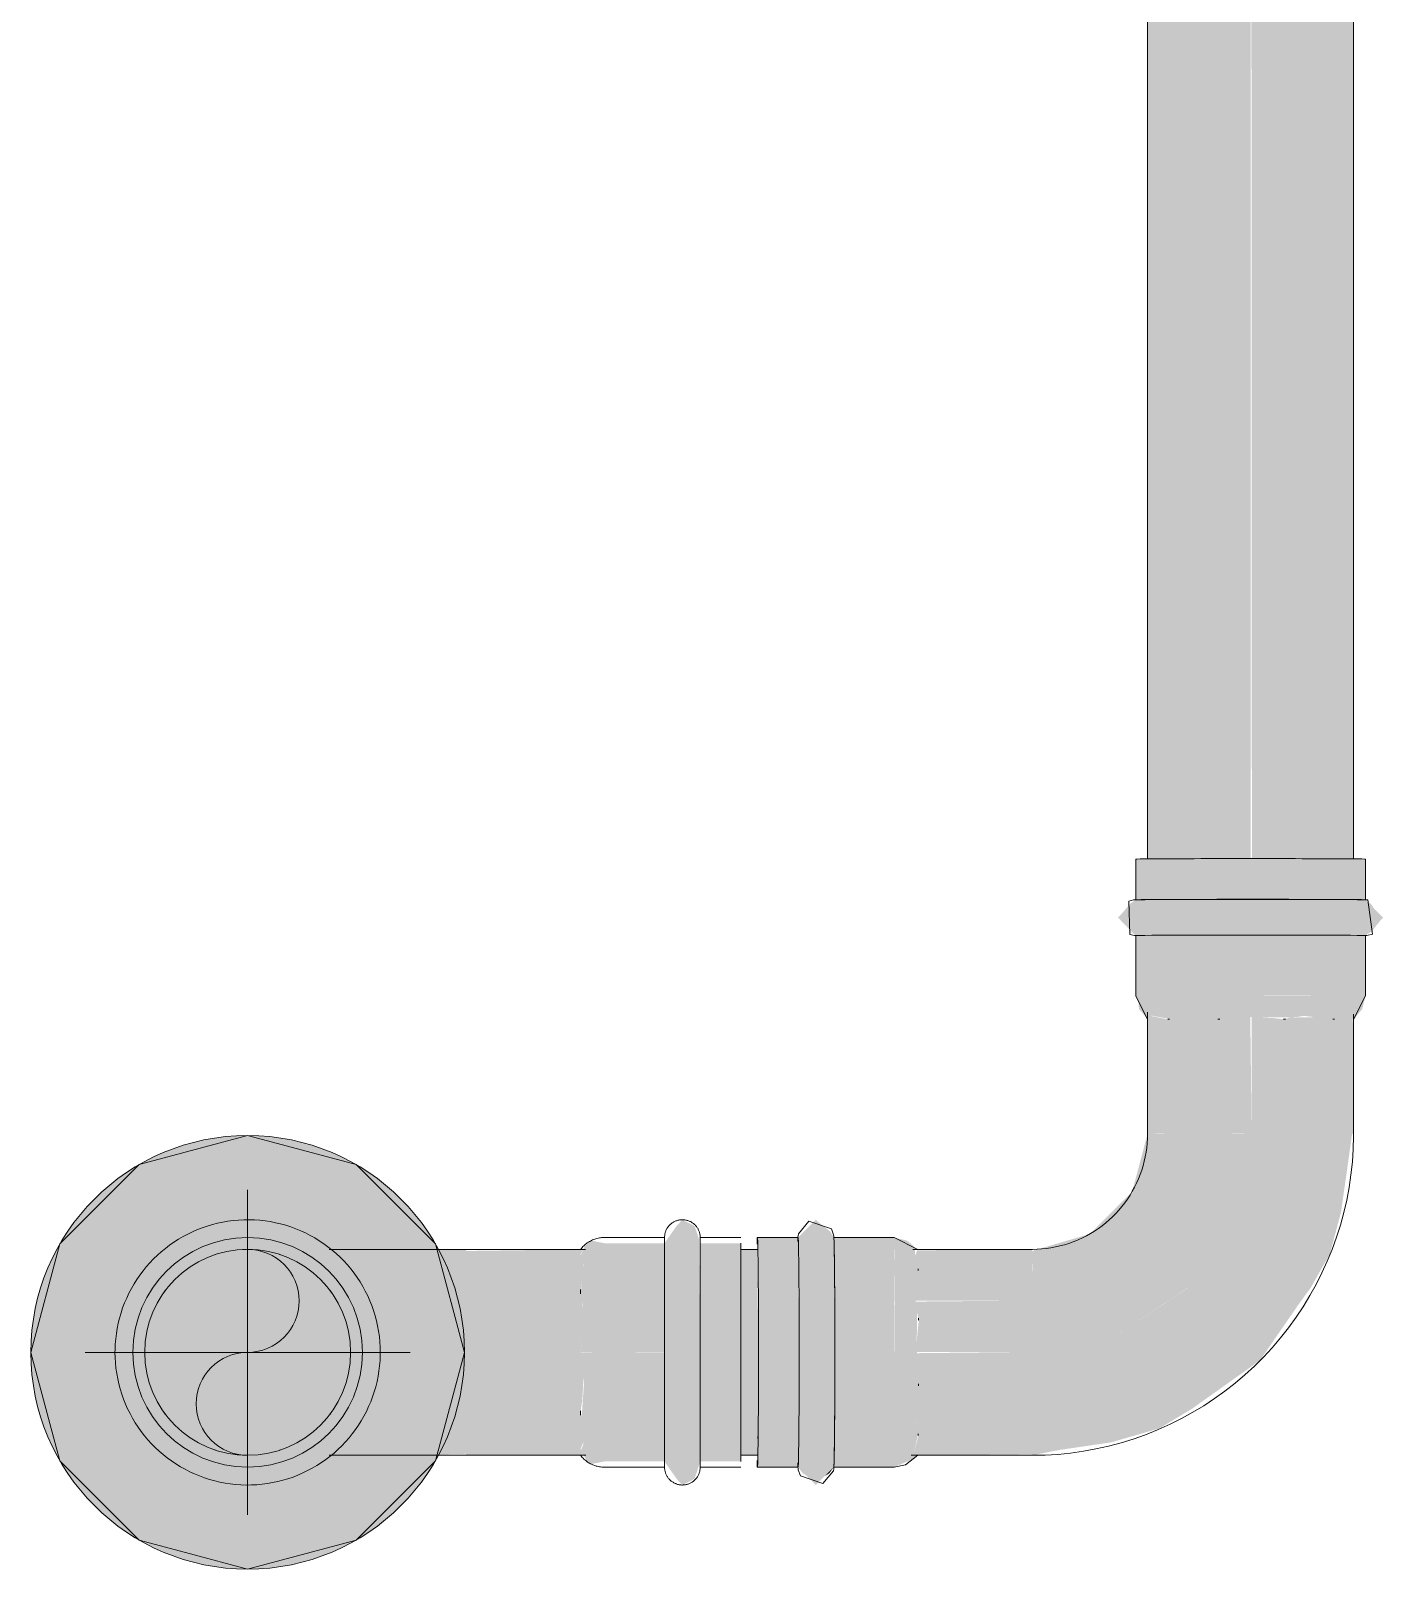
# Model space of a CAD drawing. Header units: inches. Extents: x -3679 to 241, y -496 to 1784.
# Drawn here: x -3118 to -3105.53, y 1093.74 to 1107.93 of the extents above; entities that cross this region are included whole.
import ezdxf

# ---------------------------------------------------------------- set-up
doc = ezdxf.new("R2010")
doc.units = ezdxf.units.IN
doc.header["$MEASUREMENT"] = 0
for name, color, linetype, lineweight in [('A-ANNO-NOTE', 250, 'Continuous', 9), ('P-PIPE', 1, 'Continuous', 9), ('P-PIPE-CNTR', 1, 'Continuous', 9)]:
    doc.layers.add(name, color=color, linetype=linetype, lineweight=lineweight)

# ---------------------------------------------------------------- blocks, each defined once
blk = doc.blocks.new('Victaulic-VicPress316-Elbow 90-45deg Style P568_P571 - Standard-V6-LOWER PARKING')
at = {"layer": 'P-PIPE'}
for points in [[(-3117.141, 1095.743), (-3117.059, 1095.743), (-3116.857, 1096.365), (-3116.327, 1096.75), (-3115.673, 1096.75), (-3115.143, 1096.365), (-3114.941, 1095.743), (-3114.777, 1095.743), (-3114.8, 1095.982), (-3114.87, 1096.213), (-3115.172, 1096.631), (-3115.367, 1096.79), (-3115.672, 1096.913), (-3116, 1096.966), (-3116.341, 1096.908), (-3116.672, 1096.758), (-3116.857, 1096.593), (-3117.13, 1096.213)], [(-3111.908, 1095.743), (-3111.826, 1095.743), (-3111.838, 1096.79), (-3111.877, 1096.908), (-3111.99, 1096.966), (-3112.044, 1096.908), (-3112.155, 1096.75), (-3112.155, 1095.743), (-3111.99, 1095.743)], [(-3112.881, 1095.743), (-3112.711, 1095.744), (-3112.711, 1096.75), (-3112.829, 1096.773), (-3112.89, 1096.724), (-3112.929, 1096.635), (-3112.9, 1096.559), (-3112.929, 1096.281), (-3112.91, 1096.181), (-3112.911, 1095.954), (-3112.928, 1095.743)], [(-3117.019, 1095.743), (-3116.95, 1095.743), (-3116.911, 1096.006), (-3116.823, 1096.218), (-3116.672, 1096.415), (-3116.475, 1096.566), (-3116.246, 1096.66), (-3116, 1096.693), (-3115.706, 1096.646), (-3115.688, 1096.633), (-3115.525, 1096.566), (-3115.328, 1096.415), (-3115.162, 1096.181), (-3115.082, 1095.989), (-3115.05, 1095.743), (-3114.941, 1095.743), (-3115.143, 1096.365), (-3115.673, 1096.75), (-3116.327, 1096.75), (-3116.857, 1096.365), (-3117.059, 1095.743)], [(-3114.47, 1095.743), (-3113.985, 1095.743), (-3113.985, 1096.693), (-3115.231, 1096.68), (-3115.143, 1096.593), (-3114.87, 1096.212), (-3114.8, 1095.982), (-3114.777, 1095.743), (-3114.517, 1095.743)], [(-3113.773, 1095.743), (-3112.929, 1095.743), (-3112.901, 1096.064), (-3112.928, 1096.32), (-3112.907, 1096.474), (-3112.901, 1096.575), (-3112.929, 1096.646), (-3112.905, 1096.693), (-3113.985, 1096.678), (-3113.985, 1095.743)], [(-3112.711, 1095.743), (-3112.155, 1095.746), (-3112.155, 1096.75), (-3112.711, 1096.75), (-3112.711, 1095.977)], [(-3111.45, 1095.743), (-3111.45, 1096.75), (-3111.826, 1096.75), (-3111.826, 1095.743), (-3111.503, 1095.743)], [(-3115.224, 1096.279), (-3115.241, 1096.301), (-3115.231, 1096.288)], [(-3116, 1094.519), (-3115.659, 1094.577), (-3115.367, 1094.696), (-3115.143, 1094.893), (-3114.87, 1095.273), (-3114.8, 1095.503), (-3114.777, 1095.743), (-3114.941, 1095.743), (-3115.143, 1095.12), (-3115.673, 1094.736), (-3116.327, 1094.736), (-3116.857, 1095.12), (-3117.059, 1095.743), (-3117.224, 1095.743), (-3117.2, 1095.503), (-3117.13, 1095.273), (-3116.828, 1094.855), (-3116.592, 1094.679), (-3116.328, 1094.572)], [(-3115.673, 1094.736), (-3115.143, 1095.12), (-3114.941, 1095.743), (-3115.05, 1095.743), (-3115.05, 1095.743), (-3115.089, 1095.48), (-3115.177, 1095.268), (-3115.328, 1095.071), (-3115.525, 1094.92), (-3115.754, 1094.825), (-3116, 1094.793), (-3116.294, 1094.839), (-3116.32, 1094.856), (-3116.475, 1094.92), (-3116.672, 1095.071), (-3116.823, 1095.268), (-3116.918, 1095.497), (-3116.95, 1095.743), (-3117.059, 1095.743), (-3116.857, 1095.12), (-3116.327, 1094.736), (-3116, 1094.736)], [(-3114.656, 1094.793), (-3113.985, 1094.807), (-3113.985, 1095.743), (-3114.777, 1095.743), (-3114.806, 1095.485), (-3114.891, 1095.243), (-3115.176, 1094.851), (-3115.231, 1094.793), (-3114.756, 1094.793)], [(-3113.645, 1094.793), (-3112.905, 1094.794), (-3112.929, 1094.851), (-3112.899, 1094.927), (-3112.906, 1095.014), (-3112.91, 1095.088), (-3112.929, 1095.206), (-3112.913, 1095.304), (-3112.9, 1095.539), (-3112.929, 1095.743), (-3113.985, 1095.743), (-3113.985, 1094.793)], [(-3112.829, 1094.713), (-3112.711, 1094.736), (-3112.711, 1095.743), (-3112.928, 1095.74), (-3112.897, 1095.464), (-3112.92, 1095.132), (-3112.906, 1095.012), (-3112.903, 1094.896), (-3112.927, 1094.836), (-3112.867, 1094.736), (-3112.841, 1094.72)], [(-3112.711, 1094.736), (-3112.155, 1094.736), (-3112.155, 1095.743), (-3112.711, 1095.743), (-3112.711, 1094.818)], [(-3111.99, 1094.519), (-3111.877, 1094.577), (-3111.826, 1094.736), (-3111.826, 1095.743), (-3112.155, 1095.743), (-3112.155, 1094.736), (-3112.04, 1094.572)], [(-3111.826, 1094.736), (-3111.45, 1094.736), (-3111.45, 1095.743), (-3111.826, 1095.743), (-3111.826, 1094.855)]]:
    blk.add_hatch(color=256, dxfattribs=at).paths.add_polyline_path(points, flags=0)
for p, q in [((-3112.155, 1096.802), (-3112.711, 1096.802)), ((-3111.45, 1096.802), (-3111.826, 1096.802)), ((-3116.048, 1096.692), (-3116.01, 1096.693)), ((-3115.994, 1096.693), (-3115.986, 1096.693)), ((-3112.885, 1096.693), (-3113.985, 1096.693)), ((-3112.155, 1096.75), (-3112.155, 1095.743)), ((-3111.826, 1096.75), (-3111.826, 1095.743)), ((-3111.45, 1095.743), (-3111.45, 1096.75)), ((-3112.929, 1096.322), (-3112.929, 1096.284)), ((-3112.155, 1095.743), (-3112.155, 1094.736)), ((-3111.826, 1095.743), (-3111.826, 1094.736)), ((-3111.45, 1094.736), (-3111.45, 1095.743)), ((-3112.929, 1095.202), (-3112.929, 1095.164)), ((-3113.985, 1094.793), (-3112.882, 1094.793)), ((-3112.711, 1094.684), (-3112.155, 1094.684)), ((-3111.826, 1094.684), (-3111.45, 1094.684))]:
    blk.add_line(p, q, dxfattribs=at)
at = {"layer": 'P-PIPE', "flags": 128}
for points in [[(-3114.777, 1095.743), (-3114.777, 1095.792), (-3114.78, 1095.841), (-3114.785, 1095.889), (-3114.792, 1095.938), (-3114.801, 1095.986), (-3114.812, 1096.034), (-3114.824, 1096.081), (-3114.839, 1096.128), (-3114.855, 1096.174), (-3114.873, 1096.219), (-3114.893, 1096.264), (-3114.915, 1096.308), (-3114.938, 1096.351), (-3114.963, 1096.393), (-3114.99, 1096.434), (-3115.019, 1096.474), (-3115.049, 1096.512), (-3115.08, 1096.55), (-3115.113, 1096.586), (-3115.148, 1096.621), (-3115.183, 1096.654), (-3115.22, 1096.686), (-3115.259, 1096.716), (-3115.298, 1096.745), (-3115.339, 1096.772), (-3115.381, 1096.798), (-3115.423, 1096.822), (-3115.467, 1096.844), (-3115.511, 1096.865), (-3115.557, 1096.883), (-3115.603, 1096.9), (-3115.649, 1096.915), (-3115.696, 1096.928), (-3115.744, 1096.939), (-3115.792, 1096.949), (-3115.84, 1096.956), (-3115.889, 1096.961), (-3115.938, 1096.965), (-3115.987, 1096.966), (-3116.036, 1096.966), (-3116.085, 1096.963), (-3116.133, 1096.959), (-3116.182, 1096.953), (-3116.23, 1096.945), (-3116.278, 1096.934), (-3116.325, 1096.922), (-3116.372, 1096.908), (-3116.419, 1096.893), (-3116.464, 1096.875), (-3116.509, 1096.855), (-3116.553, 1096.834), (-3116.596, 1096.811), (-3116.639, 1096.786), (-3116.68, 1096.76), (-3116.72, 1096.732), (-3116.759, 1096.702), (-3116.797, 1096.671), (-3116.833, 1096.639), (-3116.868, 1096.605), (-3116.902, 1096.569), (-3116.935, 1096.533), (-3116.965, 1096.495), (-3116.995, 1096.455), (-3117.022, 1096.415), (-3117.048, 1096.374), (-3117.073, 1096.331), (-3117.095, 1096.288), (-3117.116, 1096.244), (-3117.135, 1096.199), (-3117.153, 1096.153), (-3117.168, 1096.106), (-3117.182, 1096.059), (-3117.194, 1096.012), (-3117.203, 1095.964), (-3117.211, 1095.916), (-3117.217, 1095.867), (-3117.221, 1095.818), (-3117.223, 1095.769), (-3117.224, 1095.743)], [(-3112.155, 1096.802), (-3112.154, 1096.808), (-3112.154, 1096.815), (-3112.153, 1096.822), (-3112.152, 1096.828), (-3112.151, 1096.835), (-3112.15, 1096.841), (-3112.148, 1096.847), (-3112.146, 1096.854), (-3112.144, 1096.86), (-3112.142, 1096.866), (-3112.139, 1096.872), (-3112.136, 1096.878), (-3112.133, 1096.884), (-3112.129, 1096.889), (-3112.126, 1096.895), (-3112.122, 1096.9), (-3112.118, 1096.905), (-3112.114, 1096.91), (-3112.109, 1096.915), (-3112.105, 1096.92), (-3112.1, 1096.924), (-3112.095, 1096.929), (-3112.09, 1096.933), (-3112.084, 1096.937), (-3112.079, 1096.94), (-3112.073, 1096.944), (-3112.068, 1096.947), (-3112.062, 1096.95), (-3112.056, 1096.953), (-3112.05, 1096.955), (-3112.043, 1096.957), (-3112.037, 1096.959), (-3112.031, 1096.961), (-3112.024, 1096.963), (-3112.018, 1096.964), (-3112.011, 1096.965), (-3112.005, 1096.966), (-3111.998, 1096.966), (-3111.992, 1096.966), (-3111.985, 1096.966), (-3111.979, 1096.966), (-3111.972, 1096.965), (-3111.966, 1096.965), (-3111.959, 1096.963), (-3111.953, 1096.962), (-3111.946, 1096.96), (-3111.94, 1096.959), (-3111.934, 1096.956), (-3111.928, 1096.954), (-3111.922, 1096.951), (-3111.916, 1096.949), (-3111.91, 1096.946), (-3111.904, 1096.942), (-3111.899, 1096.939), (-3111.893, 1096.935), (-3111.888, 1096.931), (-3111.883, 1096.927), (-3111.878, 1096.922), (-3111.873, 1096.918), (-3111.869, 1096.913), (-3111.864, 1096.908), (-3111.86, 1096.903), (-3111.856, 1096.898), (-3111.853, 1096.892), (-3111.849, 1096.887), (-3111.846, 1096.881), (-3111.843, 1096.875), (-3111.84, 1096.869), (-3111.837, 1096.863), (-3111.835, 1096.857), (-3111.833, 1096.851), (-3111.831, 1096.844), (-3111.83, 1096.838), (-3111.828, 1096.832), (-3111.827, 1096.825), (-3111.826, 1096.819), (-3111.826, 1096.812), (-3111.826, 1096.805), (-3111.826, 1096.802)], [(-3112.929, 1096.693), (-3112.922, 1096.701), (-3112.915, 1096.71), (-3112.908, 1096.718), (-3112.9, 1096.726), (-3112.892, 1096.733), (-3112.884, 1096.74), (-3112.875, 1096.747), (-3112.867, 1096.753), (-3112.857, 1096.759), (-3112.848, 1096.765), (-3112.839, 1096.77), (-3112.829, 1096.775), (-3112.819, 1096.78), (-3112.809, 1096.784), (-3112.799, 1096.787), (-3112.788, 1096.791), (-3112.778, 1096.794), (-3112.767, 1096.796), (-3112.756, 1096.798), (-3112.746, 1096.8), (-3112.735, 1096.801), (-3112.724, 1096.802), (-3112.713, 1096.802), (-3112.711, 1096.802)], [(-3112.155, 1096.744), (-3112.155, 1096.757), (-3112.155, 1096.769), (-3112.155, 1096.778), (-3112.155, 1096.786), (-3112.155, 1096.793), (-3112.155, 1096.798), (-3112.155, 1096.801), (-3112.155, 1096.802), (-3112.155, 1096.802)], [(-3112.155, 1096.802), (-3112.155, 1096.801), (-3112.155, 1096.798), (-3112.155, 1096.794), (-3112.155, 1096.788), (-3112.155, 1096.781), (-3112.155, 1096.772), (-3112.155, 1096.761), (-3112.155, 1096.748), (-3112.155, 1096.734), (-3112.155, 1096.718), (-3112.155, 1096.701), (-3112.155, 1096.682), (-3112.155, 1096.662), (-3112.155, 1096.64), (-3112.155, 1096.617), (-3112.155, 1096.592), (-3112.155, 1096.566), (-3112.155, 1096.539), (-3112.155, 1096.51), (-3112.155, 1096.481), (-3112.155, 1096.45), (-3112.155, 1096.418), (-3112.155, 1096.384), (-3112.155, 1096.35), (-3112.155, 1096.315), (-3112.155, 1096.279), (-3112.155, 1096.242), (-3112.155, 1096.204), (-3112.155, 1096.166), (-3112.155, 1096.127), (-3112.155, 1096.087), (-3112.155, 1096.047), (-3112.155, 1096.006), (-3112.155, 1095.964), (-3112.155, 1095.923), (-3112.155, 1095.881), (-3112.155, 1095.839), (-3112.155, 1095.797), (-3112.155, 1095.754), (-3112.155, 1095.743)], [(-3111.826, 1095.743), (-3111.826, 1095.785), (-3111.826, 1095.828), (-3111.826, 1095.87), (-3111.826, 1095.912), (-3111.826, 1095.953), (-3111.826, 1095.995), (-3111.826, 1096.036), (-3111.826, 1096.076), (-3111.826, 1096.116), (-3111.826, 1096.155), (-3111.826, 1096.194), (-3111.826, 1096.232), (-3111.826, 1096.269), (-3111.826, 1096.305), (-3111.826, 1096.341), (-3111.826, 1096.375), (-3111.826, 1096.409), (-3111.826, 1096.441), (-3111.826, 1096.472), (-3111.826, 1096.503), (-3111.826, 1096.531), (-3111.826, 1096.559), (-3111.826, 1096.585), (-3111.826, 1096.61), (-3111.826, 1096.634), (-3111.826, 1096.656), (-3111.826, 1096.677), (-3111.826, 1096.696), (-3111.826, 1096.714), (-3111.826, 1096.73), (-3111.826, 1096.744), (-3111.826, 1096.757), (-3111.826, 1096.769), (-3111.826, 1096.778), (-3111.826, 1096.786), (-3111.826, 1096.793), (-3111.826, 1096.798), (-3111.826, 1096.801), (-3111.826, 1096.802), (-3111.826, 1096.802)], [(-3111.826, 1096.802), (-3111.826, 1096.801), (-3111.826, 1096.798), (-3111.826, 1096.794), (-3111.826, 1096.788), (-3111.826, 1096.781), (-3111.826, 1096.772), (-3111.826, 1096.761), (-3111.826, 1096.748)], [(-3115.248, 1096.693), (-3115.206, 1096.693), (-3115.141, 1096.693), (-3115.074, 1096.693), (-3115.005, 1096.693), (-3114.935, 1096.693), (-3114.863, 1096.693), (-3114.79, 1096.693), (-3114.715, 1096.693), (-3114.639, 1096.693), (-3114.563, 1096.693), (-3114.485, 1096.693), (-3114.406, 1096.693), (-3114.327, 1096.693), (-3114.248, 1096.693), (-3114.167, 1096.693), (-3114.087, 1096.693), (-3114.007, 1096.693), (-3113.985, 1096.693)], [(-3117.224, 1095.743), (-3117.223, 1095.694), (-3117.22, 1095.645), (-3117.215, 1095.596), (-3117.208, 1095.548), (-3117.199, 1095.5), (-3117.188, 1095.452), (-3117.176, 1095.405), (-3117.161, 1095.358), (-3117.145, 1095.312), (-3117.127, 1095.266), (-3117.107, 1095.222), (-3117.085, 1095.178), (-3117.062, 1095.135), (-3117.037, 1095.093), (-3117.01, 1095.052), (-3116.981, 1095.012), (-3116.951, 1094.974), (-3116.92, 1094.936), (-3116.887, 1094.9), (-3116.852, 1094.865), (-3116.817, 1094.832), (-3116.78, 1094.8), (-3116.741, 1094.769), (-3116.702, 1094.741), (-3116.661, 1094.713), (-3116.619, 1094.688), (-3116.577, 1094.664), (-3116.533, 1094.642), (-3116.489, 1094.621), (-3116.443, 1094.603), (-3116.397, 1094.586), (-3116.351, 1094.571), (-3116.304, 1094.558), (-3116.256, 1094.546), (-3116.208, 1094.537), (-3116.16, 1094.53), (-3116.111, 1094.524), (-3116.062, 1094.521), (-3116.013, 1094.519), (-3115.964, 1094.52), (-3115.915, 1094.522), (-3115.867, 1094.527), (-3115.818, 1094.533), (-3115.77, 1094.541), (-3115.722, 1094.551), (-3115.675, 1094.563), (-3115.628, 1094.577), (-3115.581, 1094.593), (-3115.536, 1094.611), (-3115.491, 1094.63), (-3115.447, 1094.652), (-3115.404, 1094.675), (-3115.361, 1094.699), (-3115.32, 1094.726), (-3115.28, 1094.754), (-3115.241, 1094.783), (-3115.203, 1094.814), (-3115.167, 1094.847), (-3115.132, 1094.881), (-3115.098, 1094.916), (-3115.065, 1094.953), (-3115.035, 1094.991), (-3115.005, 1095.03), (-3114.978, 1095.071), (-3114.952, 1095.112), (-3114.927, 1095.155), (-3114.905, 1095.198), (-3114.884, 1095.242), (-3114.865, 1095.287), (-3114.847, 1095.333), (-3114.832, 1095.379), (-3114.818, 1095.426), (-3114.806, 1095.474), (-3114.797, 1095.522), (-3114.789, 1095.57), (-3114.783, 1095.619), (-3114.779, 1095.668), (-3114.777, 1095.716), (-3114.777, 1095.743)], [(-3112.155, 1095.743), (-3112.155, 1095.701), (-3112.155, 1095.658), (-3112.155, 1095.616), (-3112.155, 1095.574), (-3112.155, 1095.532), (-3112.155, 1095.491), (-3112.155, 1095.45), (-3112.155, 1095.41), (-3112.155, 1095.37), (-3112.155, 1095.33), (-3112.155, 1095.292), (-3112.155, 1095.254), (-3112.155, 1095.217), (-3112.155, 1095.18), (-3112.155, 1095.145), (-3112.155, 1095.11), (-3112.155, 1095.077), (-3112.155, 1095.045), (-3112.155, 1095.013), (-3112.155, 1094.983), (-3112.155, 1094.954), (-3112.155, 1094.927), (-3112.155, 1094.9), (-3112.155, 1094.875), (-3112.155, 1094.852), (-3112.155, 1094.83), (-3112.155, 1094.809), (-3112.155, 1094.79), (-3112.155, 1094.772), (-3112.155, 1094.756), (-3112.155, 1094.741), (-3112.155, 1094.728), (-3112.155, 1094.717), (-3112.155, 1094.707), (-3112.155, 1094.699), (-3112.155, 1094.693), (-3112.155, 1094.688), (-3112.155, 1094.685), (-3112.155, 1094.684), (-3112.155, 1094.684)], [(-3111.826, 1094.684), (-3111.826, 1094.685), (-3111.826, 1094.687), (-3111.826, 1094.691), (-3111.826, 1094.697), (-3111.826, 1094.705), (-3111.826, 1094.714), (-3111.826, 1094.725), (-3111.826, 1094.738), (-3111.826, 1094.752), (-3111.826, 1094.767), (-3111.826, 1094.785), (-3111.826, 1094.804), (-3111.826, 1094.824), (-3111.826, 1094.846), (-3111.826, 1094.869), (-3111.826, 1094.893), (-3111.826, 1094.919), (-3111.826, 1094.947), (-3111.826, 1094.975), (-3111.826, 1095.005), (-3111.826, 1095.036), (-3111.826, 1095.068), (-3111.826, 1095.101), (-3111.826, 1095.136), (-3111.826, 1095.171), (-3111.826, 1095.207), (-3111.826, 1095.244), (-3111.826, 1095.281), (-3111.826, 1095.32), (-3111.826, 1095.359), (-3111.826, 1095.399), (-3111.826, 1095.439), (-3111.826, 1095.48), (-3111.826, 1095.521), (-3111.826, 1095.563), (-3111.826, 1095.605), (-3111.826, 1095.647), (-3111.826, 1095.689), (-3111.826, 1095.731), (-3111.826, 1095.743)], [(-3115.997, 1094.793), (-3116, 1094.793), (-3116, 1094.793)], [(-3113.985, 1094.793), (-3114.065, 1094.793), (-3114.146, 1094.793), (-3114.226, 1094.793), (-3114.306, 1094.793), (-3114.385, 1094.793), (-3114.464, 1094.793), (-3114.542, 1094.793), (-3114.619, 1094.793), (-3114.695, 1094.793), (-3114.77, 1094.793), (-3114.843, 1094.793), (-3114.915, 1094.793), (-3114.986, 1094.793), (-3115.055, 1094.793), (-3115.123, 1094.793), (-3115.188, 1094.793), (-3115.248, 1094.793)], [(-3112.711, 1094.684), (-3112.722, 1094.684), (-3112.733, 1094.685), (-3112.744, 1094.686), (-3112.754, 1094.687), (-3112.765, 1094.689), (-3112.776, 1094.692), (-3112.786, 1094.694), (-3112.797, 1094.698), (-3112.807, 1094.701), (-3112.817, 1094.705), (-3112.827, 1094.71), (-3112.837, 1094.715), (-3112.846, 1094.72), (-3112.856, 1094.725), (-3112.865, 1094.731), (-3112.874, 1094.738), (-3112.882, 1094.744), (-3112.891, 1094.752), (-3112.899, 1094.759), (-3112.906, 1094.767), (-3112.914, 1094.774), (-3112.921, 1094.783), (-3112.928, 1094.791), (-3112.929, 1094.793)], [(-3112.155, 1094.684), (-3112.155, 1094.685), (-3112.155, 1094.687), (-3112.155, 1094.691), (-3112.155, 1094.697), (-3112.155, 1094.705), (-3112.155, 1094.714), (-3112.155, 1094.725), (-3112.155, 1094.738)], [(-3111.826, 1094.684), (-3111.826, 1094.677), (-3111.826, 1094.671), (-3111.827, 1094.664), (-3111.828, 1094.658), (-3111.829, 1094.651), (-3111.83, 1094.645), (-3111.832, 1094.638), (-3111.834, 1094.632), (-3111.836, 1094.626), (-3111.838, 1094.62), (-3111.841, 1094.614), (-3111.844, 1094.608), (-3111.847, 1094.602), (-3111.851, 1094.596), (-3111.854, 1094.591), (-3111.858, 1094.586), (-3111.862, 1094.58), (-3111.866, 1094.575), (-3111.871, 1094.571), (-3111.875, 1094.566), (-3111.88, 1094.561), (-3111.885, 1094.557), (-3111.89, 1094.553), (-3111.896, 1094.549), (-3111.901, 1094.545), (-3111.907, 1094.542), (-3111.912, 1094.539), (-3111.918, 1094.536), (-3111.924, 1094.533), (-3111.93, 1094.531), (-3111.937, 1094.528), (-3111.943, 1094.526), (-3111.949, 1094.525), (-3111.956, 1094.523), (-3111.962, 1094.522), (-3111.969, 1094.521), (-3111.975, 1094.52), (-3111.982, 1094.52), (-3111.988, 1094.519), (-3111.995, 1094.519), (-3112.001, 1094.52), (-3112.008, 1094.52), (-3112.014, 1094.521), (-3112.021, 1094.522), (-3112.027, 1094.524), (-3112.034, 1094.525), (-3112.04, 1094.527), (-3112.046, 1094.529), (-3112.052, 1094.532), (-3112.058, 1094.534), (-3112.064, 1094.537), (-3112.07, 1094.54), (-3112.076, 1094.544), (-3112.081, 1094.547), (-3112.087, 1094.551), (-3112.092, 1094.555), (-3112.097, 1094.559), (-3112.102, 1094.563), (-3112.107, 1094.568), (-3112.111, 1094.573), (-3112.116, 1094.578), (-3112.12, 1094.583), (-3112.124, 1094.588), (-3112.127, 1094.594), (-3112.131, 1094.599), (-3112.134, 1094.605), (-3112.137, 1094.611), (-3112.14, 1094.617), (-3112.143, 1094.623), (-3112.145, 1094.629), (-3112.147, 1094.635), (-3112.149, 1094.641), (-3112.15, 1094.648), (-3112.152, 1094.654), (-3112.153, 1094.661), (-3112.154, 1094.667), (-3112.154, 1094.674), (-3112.154, 1094.68), (-3112.155, 1094.684)], [(-3111.826, 1094.741), (-3111.826, 1094.728), (-3111.826, 1094.717), (-3111.826, 1094.707), (-3111.826, 1094.699), (-3111.826, 1094.693), (-3111.826, 1094.688), (-3111.826, 1094.685), (-3111.826, 1094.684), (-3111.826, 1094.684)]]:
    blk.add_lwpolyline(points, dxfattribs=at)
at = {"layer": 'P-PIPE'}
for radius, start, end in [(1.059, 0, 180), (0.95, 108, 109.3825), (0.95, 70.6175, 72), (0.95, 142.3065, 145.4409), (0.95, 34.5591, 37.6935), (1.059, 180, 0), (0.95, 214.5748, 217.6751), (0.95, 322.3249, 325.4252), (0.95, 250.6516, 252), (0.95, 288, 289.3484)]:
    blk.add_arc((-3116, 1095.743), radius, start, end, dxfattribs=at)
blk = doc.blocks.new('Victaulic-VicPress316-Elbow 90-45deg Style P568_P571 - Standard-1110030-LOWER PARKING')
at = {"layer": 'P-PIPE'}
h = blk.add_hatch(color=256, dxfattribs=at)
h.paths.add_polyline_path([(-3106.412, 1099.922), (-3105.69, 1099.919), (-3105.69, 1100.293), (-3106.412, 1100.297), (-3106.412, 1100.004)], flags=0)
h.paths.add_polyline_path([(-3107.808, 1099.917), (-3106.412, 1099.922), (-3106.412, 1100.297), (-3107.808, 1100.293), (-3107.808, 1099.919)], flags=0)
h = blk.add_hatch(color=256, dxfattribs=at)
h.paths.add_polyline_path([(-3105.69, 1099.588), (-3105.632, 1099.626), (-3105.547, 1099.732), (-3105.525, 1099.753), (-3105.69, 1099.917), (-3107.066, 1099.922), (-3107.808, 1099.917), (-3107.859, 1099.882), (-3107.946, 1099.779), (-3107.972, 1099.753), (-3107.808, 1099.588), (-3106.409, 1099.593), (-3105.754, 1099.589)], flags=0)
h.paths.add_polyline_path([(-3105.886, 1099.591), (-3105.886, 1099.591), (-3105.886, 1099.697)], flags=0)
h = blk.add_hatch(color=256, dxfattribs=at)
h.paths.add_polyline_path([(-3107.808, 1099.588), (-3107.874, 1099.64), (-3107.865, 1099.624), (-3107.81, 1099.589)], flags=0)
h.paths.add_polyline_path([(-3105.608, 1099.835), (-3105.639, 1099.879), (-3105.69, 1099.917), (-3105.615, 1099.842)], flags=0)
for points in [[(-3105.69, 1099.032), (-3105.69, 1099.588), (-3107.066, 1099.593), (-3107.808, 1099.588), (-3107.808, 1099.032), (-3106.412, 1099.036), (-3105.726, 1099.032)], [(-3105.799, 1098.814), (-3105.759, 1098.862), (-3105.719, 1098.91), (-3105.69, 1099.032), (-3107.066, 1099.036), (-3107.808, 1099.032), (-3107.781, 1098.961), (-3107.779, 1098.91), (-3107.697, 1098.816), (-3107.662, 1098.849), (-3107.489, 1098.817), (-3107.39, 1098.841), (-3107.078, 1098.824), (-3107.022, 1098.818), (-3106.905, 1098.831), (-3106.668, 1098.837), (-3106.364, 1098.831), (-3106.257, 1098.846), (-3105.968, 1098.816), (-3105.853, 1098.841), (-3105.8, 1098.815)], [(-3107.699, 1097.758), (-3107.352, 1097.761), (-3106.739, 1097.762), (-3106.752, 1098.841), (-3107.078, 1098.824), (-3107.225, 1098.847), (-3107.333, 1098.84), (-3107.422, 1098.838), (-3107.519, 1098.816), (-3107.668, 1098.846), (-3107.699, 1098.814), (-3107.699, 1097.759)], [(-3105.799, 1097.758), (-3105.806, 1098.82), (-3105.859, 1098.843), (-3106.02, 1098.823), (-3106.078, 1098.837), (-3106.364, 1098.831), (-3106.461, 1098.818), (-3106.591, 1098.832), (-3106.74, 1098.842), (-3106.739, 1097.762), (-3105.8, 1097.758)], [(-3108.764, 1094.793), (-3108.496, 1094.846), (-3108.037, 1094.912), (-3107.59, 1095.042), (-3107.29, 1095.222), (-3106.746, 1095.609), (-3106.659, 1095.674), (-3106.309, 1096.181), (-3106.192, 1096.342), (-3106.017, 1096.653), (-3105.915, 1097.035), (-3105.812, 1097.759), (-3106.74, 1097.762), (-3106.893, 1096.991), (-3107.33, 1096.337), (-3107.983, 1095.9), (-3108.755, 1095.747), (-3108.762, 1094.808)], [(-3108.755, 1095.747), (-3107.983, 1095.9), (-3107.327, 1096.341), (-3106.893, 1096.991), (-3106.74, 1097.762), (-3107.699, 1097.758), (-3107.841, 1097.225), (-3108.232, 1096.835), (-3108.762, 1096.679), (-3108.756, 1096.181), (-3108.755, 1095.897)], [(-3110.758, 1094.519), (-3110.594, 1094.684), (-3110.584, 1095.42), (-3110.594, 1096.802), (-3110.627, 1096.858), (-3110.736, 1096.944), (-3110.759, 1096.966), (-3110.923, 1096.802), (-3110.913, 1096.074), (-3110.917, 1094.676), (-3110.883, 1094.631), (-3110.841, 1094.602), (-3110.783, 1094.544)], [(-3110.923, 1094.684), (-3110.913, 1095.42), (-3110.923, 1096.802), (-3111.298, 1096.802), (-3111.289, 1096.074), (-3111.298, 1094.684)], [(-3110.591, 1094.684), (-3110.037, 1094.684), (-3110.028, 1095.42), (-3110.038, 1096.802), (-3110.594, 1096.802), (-3110.584, 1096.049), (-3110.594, 1094.684)], [(-3110.037, 1094.684), (-3109.895, 1094.745), (-3109.822, 1094.794), (-3109.851, 1094.829), (-3109.814, 1094.997), (-3109.837, 1095.098), (-3109.818, 1095.408), (-3109.811, 1095.465), (-3109.824, 1095.582), (-3109.829, 1095.819), (-3109.824, 1096.122), (-3109.841, 1096.231), (-3109.814, 1096.52), (-3109.843, 1096.637), (-3109.843, 1096.705), (-3109.868, 1096.733), (-3109.916, 1096.773), (-3110.038, 1096.802), (-3110.028, 1096.025), (-3110.037, 1094.709)], [(-3109.817, 1094.793), (-3108.763, 1094.805), (-3108.759, 1094.922), (-3108.755, 1095.747), (-3109.834, 1095.735), (-3109.818, 1095.408), (-3109.841, 1095.262), (-3109.834, 1095.203), (-3109.835, 1095.07), (-3109.814, 1094.97), (-3109.851, 1094.825), (-3109.819, 1094.793)], [(-3108.515, 1094.842), (-3108.031, 1094.913), (-3108.155, 1094.895), (-3108.496, 1094.846)], [(-3110.676, 1094.602), (-3110.634, 1094.628), (-3110.594, 1094.684), (-3110.663, 1094.615)]]:
    blk.add_hatch(color=256, dxfattribs=at).paths.add_polyline_path(points, flags=0)
h = blk.add_hatch(color=256, dxfattribs=at)
h.paths.add_polyline_path([(-3108.756, 1096.221), (-3108.764, 1096.693), (-3109.825, 1096.684), (-3109.844, 1096.631), (-3109.82, 1096.468), (-3109.833, 1096.413), (-3109.841, 1096.221), (-3108.757, 1096.221)], flags=0)
h.paths.add_polyline_path([(-3108.755, 1095.747), (-3108.755, 1095.747), (-3108.756, 1096.221), (-3109.841, 1096.211), (-3109.824, 1096.122), (-3109.811, 1096.025), (-3109.824, 1095.895), (-3109.834, 1095.747)], flags=0)
for p, q in [((-3107.808, 1100.293), (-3107.808, 1099.917)), ((-3105.69, 1099.917), (-3105.69, 1100.293)), ((-3107.808, 1099.588), (-3107.808, 1099.032)), ((-3105.69, 1099.032), (-3105.69, 1099.588)), ((-3107.808, 1099.032), (-3107.699, 1098.814)), ((-3105.69, 1099.032), (-3105.799, 1098.814)), ((-3107.699, 1098.88), (-3107.699, 1097.758)), ((-3105.799, 1097.758), (-3105.799, 1098.864)), ((-3110.923, 1096.802), (-3111.298, 1096.802)), ((-3110.038, 1096.802), (-3110.594, 1096.802)), ((-3110.038, 1096.802), (-3109.819, 1096.693)), ((-3108.764, 1096.693), (-3109.865, 1096.693)), ((-3109.931, 1094.706), (-3109.819, 1094.793)), ((-3109.88, 1094.793), (-3108.764, 1094.793)), ((-3111.298, 1094.684), (-3110.923, 1094.684)), ((-3110.594, 1094.684), (-3110.038, 1094.684)), ((-3110.038, 1094.684), (-3109.931, 1094.706))]:
    blk.add_line(p, q, dxfattribs=at)
at = {"layer": 'P-PIPE', "flags": 128}
for points in [[(-3105.625, 1099.602), (-3105.668, 1099.916), (-3105.683, 1099.917), (-3105.69, 1099.918), (-3105.697, 1099.918), (-3105.705, 1099.918), (-3105.715, 1099.918), (-3105.726, 1099.919), (-3105.738, 1099.919), (-3105.752, 1099.919), (-3105.768, 1099.919), (-3105.785, 1099.919), (-3105.803, 1099.919), (-3105.824, 1099.92), (-3105.845, 1099.92), (-3105.868, 1099.92), (-3105.892, 1099.92), (-3105.918, 1099.92), (-3105.945, 1099.92), (-3105.973, 1099.92), (-3106.003, 1099.921), (-3106.034, 1099.921), (-3106.066, 1099.921), (-3106.099, 1099.921), (-3106.133, 1099.921), (-3106.168, 1099.921), (-3106.203, 1099.921), (-3106.24, 1099.921), (-3106.278, 1099.921), (-3106.316, 1099.921), (-3106.355, 1099.921), (-3106.395, 1099.922), (-3106.435, 1099.922), (-3106.476, 1099.922), (-3106.517, 1099.922), (-3106.559, 1099.922), (-3106.6, 1099.922), (-3106.642, 1099.922), (-3106.685, 1099.922), (-3106.727, 1099.922), (-3106.769, 1099.922), (-3106.812, 1099.922), (-3106.854, 1099.922), (-3106.896, 1099.922), (-3106.938, 1099.922), (-3106.98, 1099.922), (-3107.021, 1099.922), (-3107.061, 1099.922), (-3107.102, 1099.921), (-3107.141, 1099.921), (-3107.18, 1099.921), (-3107.219, 1099.921), (-3107.256, 1099.921), (-3107.293, 1099.921), (-3107.329, 1099.921), (-3107.364, 1099.921), (-3107.398, 1099.921), (-3107.431, 1099.921), (-3107.463, 1099.921), (-3107.494, 1099.92), (-3107.523, 1099.92), (-3107.552, 1099.92), (-3107.579, 1099.92), (-3107.605, 1099.92), (-3107.629, 1099.92), (-3107.652, 1099.92), (-3107.674, 1099.919), (-3107.694, 1099.919), (-3107.712, 1099.919), (-3107.729, 1099.919), (-3107.745, 1099.919), (-3107.759, 1099.919), (-3107.772, 1099.918), (-3107.783, 1099.918), (-3107.792, 1099.918), (-3107.8, 1099.918), (-3107.807, 1099.918), (-3107.815, 1099.917), (-3107.829, 1099.916), (-3107.872, 1099.904)], [(-3107.765, 1099.587), (-3107.777, 1099.587), (-3107.787, 1099.587), (-3107.796, 1099.588), (-3107.804, 1099.588), (-3107.811, 1099.588), (-3107.82, 1099.589), (-3107.862, 1099.598), (-3107.872, 1099.904)], [(-3105.625, 1099.602), (-3105.677, 1099.589), (-3105.686, 1099.588), (-3105.693, 1099.588), (-3105.701, 1099.588), (-3105.71, 1099.587), (-3105.72, 1099.587), (-3105.732, 1099.587)], [(-3107.699, 1097.758), (-3107.7, 1097.715), (-3107.702, 1097.673), (-3107.706, 1097.631), (-3107.712, 1097.588), (-3107.72, 1097.546), (-3107.729, 1097.505), (-3107.74, 1097.464), (-3107.753, 1097.423), (-3107.767, 1097.383), (-3107.783, 1097.343), (-3107.8, 1097.304), (-3107.819, 1097.266), (-3107.84, 1097.229), (-3107.861, 1097.192), (-3107.885, 1097.157), (-3107.91, 1097.122), (-3107.936, 1097.088), (-3107.963, 1097.056), (-3107.992, 1097.024), (-3108.022, 1096.994), (-3108.053, 1096.965), (-3108.085, 1096.937), (-3108.119, 1096.911), (-3108.153, 1096.885), (-3108.188, 1096.862), (-3108.225, 1096.839), (-3108.262, 1096.819), (-3108.3, 1096.799), (-3108.338, 1096.781), (-3108.346, 1096.778)], [(-3107.6, 1095.031), (-3107.492, 1095.08), (-3107.386, 1095.133), (-3107.282, 1095.19), (-3107.18, 1095.251), (-3107.081, 1095.316), (-3106.985, 1095.386), (-3106.892, 1095.459), (-3106.801, 1095.535), (-3106.714, 1095.616), (-3106.63, 1095.699), (-3106.549, 1095.786), (-3106.472, 1095.876), (-3106.399, 1095.97), (-3106.329, 1096.066), (-3106.263, 1096.164), (-3106.202, 1096.266), (-3106.144, 1096.369), (-3106.091, 1096.475), (-3106.041, 1096.583), (-3105.997, 1096.693), (-3105.956, 1096.804), (-3105.92, 1096.917), (-3105.889, 1097.032), (-3105.862, 1097.147), (-3105.84, 1097.264), (-3105.823, 1097.381), (-3105.81, 1097.499), (-3105.802, 1097.617), (-3105.799, 1097.736), (-3105.799, 1097.758)], [(-3110.823, 1096.953), (-3110.92, 1096.836), (-3110.923, 1096.817), (-3110.924, 1096.807), (-3110.924, 1096.797), (-3110.925, 1096.788), (-3110.925, 1096.777), (-3110.926, 1096.765)], [(-3110.694, 1094.533), (-3110.597, 1094.649), (-3110.594, 1094.669), (-3110.593, 1094.679), (-3110.593, 1094.688), (-3110.592, 1094.698), (-3110.592, 1094.709), (-3110.591, 1094.721), (-3110.591, 1094.734), (-3110.59, 1094.749), (-3110.59, 1094.765), (-3110.59, 1094.783), (-3110.589, 1094.803), (-3110.589, 1094.823), (-3110.588, 1094.845), (-3110.588, 1094.869), (-3110.588, 1094.894), (-3110.587, 1094.92), (-3110.587, 1094.948), (-3110.587, 1094.977), (-3110.587, 1095.007), (-3110.586, 1095.038), (-3110.586, 1095.07), (-3110.586, 1095.104), (-3110.585, 1095.138), (-3110.585, 1095.173), (-3110.585, 1095.21), (-3110.585, 1095.247), (-3110.585, 1095.285), (-3110.584, 1095.323), (-3110.584, 1095.363), (-3110.584, 1095.403), (-3110.584, 1095.443), (-3110.584, 1095.484), (-3110.584, 1095.525), (-3110.584, 1095.567), (-3110.584, 1095.609), (-3110.584, 1095.651), (-3110.584, 1095.693), (-3110.584, 1095.736), (-3110.584, 1095.778), (-3110.584, 1095.821), (-3110.584, 1095.863), (-3110.584, 1095.905), (-3110.584, 1095.947), (-3110.584, 1095.988), (-3110.584, 1096.029), (-3110.584, 1096.07), (-3110.584, 1096.11), (-3110.584, 1096.149), (-3110.585, 1096.188), (-3110.585, 1096.226), (-3110.585, 1096.264), (-3110.585, 1096.3), (-3110.585, 1096.336), (-3110.586, 1096.371), (-3110.586, 1096.405), (-3110.586, 1096.437), (-3110.586, 1096.469), (-3110.587, 1096.499), (-3110.587, 1096.529), (-3110.587, 1096.557), (-3110.588, 1096.583), (-3110.588, 1096.609), (-3110.588, 1096.633), (-3110.589, 1096.655), (-3110.589, 1096.676), (-3110.589, 1096.696), (-3110.59, 1096.715), (-3110.59, 1096.731), (-3110.591, 1096.747), (-3110.591, 1096.761), (-3110.591, 1096.773), (-3110.592, 1096.784), (-3110.592, 1096.794), (-3110.593, 1096.803), (-3110.594, 1096.813), (-3110.596, 1096.828), (-3110.615, 1096.882), (-3110.823, 1096.953)], [(-3108.346, 1096.778), (-3108.385, 1096.762), (-3108.425, 1096.748), (-3108.466, 1096.735), (-3108.507, 1096.724), (-3108.549, 1096.715), (-3108.591, 1096.707), (-3108.633, 1096.701), (-3108.675, 1096.697), (-3108.718, 1096.694), (-3108.76, 1096.693), (-3108.764, 1096.693)], [(-3108.764, 1094.793), (-3108.645, 1094.795), (-3108.527, 1094.802), (-3108.409, 1094.814), (-3108.291, 1094.831), (-3108.175, 1094.852), (-3108.059, 1094.878), (-3107.944, 1094.908), (-3107.831, 1094.943), (-3107.719, 1094.983), (-3107.609, 1095.027), (-3107.6, 1095.031)], [(-3110.926, 1094.725), (-3110.925, 1094.713), (-3110.925, 1094.702), (-3110.925, 1094.692), (-3110.924, 1094.682), (-3110.923, 1094.673), (-3110.921, 1094.658), (-3110.902, 1094.604), (-3110.694, 1094.533)]]:
    blk.add_lwpolyline(points, dxfattribs=at)
at = {"layer": 'P-PIPE'}
for centre, major_axis, ratio, start_param, end_param in [((-3106.749, 1100.293), (1.059, 0), 0.004166, 6.273422, 9.415015), ((-3106.749, 1099.917), (1.059, 0), 0.004166, 6.273422, 9.415015), ((-3106.749, 1099.588), (1.059, 0), 0.004166, 6.273422, 9.415015), ((-3106.749, 1098.814), (0.95, 0), 0.004166, 2.476661, 2.503511), ((-3106.749, 1098.814), (0.95, 0), 0.004166, 1.875192, 1.895926), ((-3106.749, 1098.814), (0.95, 0), 0.004166, 1.22614, 1.246874), ((-3106.749, 1098.814), (0.95, 0), 0.004166, 0.618555, 0.645405), ((-3106.749, 1098.814), (0.95, 0), 0.004166, 6.273422, 6.27763), ((-3111.298, 1095.743), (0, 1.059), 0.009763, 0.004166, 0.338476), ((-3111.298, 1095.743), (0, 1.059), 0.009763, 3.145759, 6.287352), ((-3110.923, 1095.743), (0, 1.059), 0.009763, 3.145759, 6.287352), ((-3110.594, 1095.743), (0, 1.059), 0.009763, 3.145759, 6.287352), ((-3111.298, 1095.743), (0, 0.95), 0.009763, 0, 0.004166), ((-3109.82, 1095.743), (0, 0.95), 0.009763, 6.270167, 6.287352), ((-3109.82, 1095.743), (0, 0.95), 0.009763, 5.632184, 5.659033), ((-3109.82, 1095.743), (0, 0.95), 0.009763, 5.030715, 5.051448), ((-3109.82, 1095.743), (0, 0.95), 0.009763, 4.381663, 4.402396), ((-3111.298, 1095.743), (0, 0.95), 0.009763, 3.722092, 3.774078), ((-3109.82, 1095.743), (0, 0.95), 0.009763, 3.774078, 3.800927), ((-3111.298, 1095.743), (0, 0.95), 0.009763, 3.141593, 3.145759), ((-3109.82, 1095.743), (0, 0.95), 0.009763, 3.145759, 3.154611), ((-3111.298, 1095.743), (0, 1.059), 0.009763, 2.800859, 3.141593)]:
    blk.add_ellipse(centre, major_axis=major_axis, ratio=ratio, start_param=start_param, end_param=end_param, dxfattribs=at)

msp = doc.modelspace()

# ---------------------------------------------------------------- hatches: boundary and pattern name
at = {"layer": 'A-ANNO-NOTE'}
h = msp.add_hatch(color=256, dxfattribs=at)
edge = h.paths.add_edge_path(flags=0)
edge.add_arc((-3116, 1095.743), 2, 0, 360)
msp.add_hatch(color=256, dxfattribs=at).paths.add_polyline_path([(-3116, 1093.743), (-3115, 1094.011), (-3114.268, 1094.743), (-3114, 1095.743), (-3114.268, 1096.743), (-3115, 1097.475), (-3116, 1097.743), (-3117, 1097.475), (-3117.732, 1096.743), (-3118, 1095.743), (-3117.732, 1094.743), (-3117, 1094.011), (-3116.527, 1093.884)], flags=0)
at = {"layer": 'P-PIPE'}
h = msp.add_hatch(color=256, dxfattribs=at)
h.paths.add_polyline_path([(-3107.699, 1100.294), (-3106.749, 1100.297), (-3106.75, 1127.58), (-3107.7, 1127.576), (-3107.699, 1100.295)], flags=0)
h.paths.add_polyline_path([(-3107.599, 1100.295), (-3107.599, 1100.296), (-3107.599, 1100.296)], flags=0)
for points in [[(-3105.799, 1100.294), (-3105.8, 1127.576), (-3106.275, 1127.579), (-3106.75, 1127.58), (-3106.737, 1100.297), (-3106.412, 1100.297), (-3106.412, 1100.297), (-3106.149, 1100.297), (-3106.149, 1100.296), (-3105.826, 1100.295)], [(-3116, 1094.793), (-3115.754, 1094.825), (-3115.525, 1094.92), (-3115.328, 1095.071), (-3115.177, 1095.268), (-3115.082, 1095.497), (-3115.05, 1095.743), (-3115.082, 1095.989), (-3115.177, 1096.218), (-3115.328, 1096.415), (-3115.525, 1096.566), (-3115.754, 1096.66), (-3116, 1096.693), (-3116.246, 1096.66), (-3116.475, 1096.566), (-3116.672, 1096.415), (-3116.823, 1096.218), (-3116.918, 1095.989), (-3116.95, 1095.743), (-3116.918, 1095.497), (-3116.823, 1095.268), (-3116.672, 1095.071), (-3116.475, 1094.92), (-3116.246, 1094.825)], [(-3111.289, 1095.743), (-3111.301, 1096.693), (-3111.45, 1096.692), (-3111.45, 1095.743)], [(-3111.45, 1094.793), (-3111.295, 1094.794), (-3111.289, 1095.497), (-3111.289, 1095.743), (-3111.45, 1095.743), (-3111.45, 1094.795)]]:
    msp.add_hatch(color=256, dxfattribs=at).paths.add_polyline_path(points, flags=0)

# ---------------------------------------------------------------- linework, layer by layer
at = {"layer": 'A-ANNO-NOTE'}
for p, q in [((-3116, 1097.743), (-3117, 1097.475)), ((-3115, 1097.475), (-3116, 1097.743)), ((-3117, 1097.475), (-3117.732, 1096.743)), ((-3114.268, 1096.743), (-3115, 1097.475)), ((-3117.732, 1096.743), (-3118, 1095.743)), ((-3114, 1095.743), (-3114.268, 1096.743)), ((-3118, 1095.743), (-3117.732, 1094.743)), ((-3114.268, 1094.743), (-3114, 1095.743)), ((-3117.732, 1094.743), (-3117, 1094.011)), ((-3115, 1094.011), (-3114.268, 1094.743)), ((-3117, 1094.011), (-3116.527, 1093.884)), ((-3116, 1093.743), (-3115, 1094.011)), ((-3116.527, 1093.884), (-3116, 1093.743))]:
    msp.add_line(p, q, dxfattribs=at)
msp.add_circle((-3116, 1095.743), 2, dxfattribs=at)
at = {"layer": 'P-PIPE'}
for p, q in [((-3107.7, 1127.576), (-3107.699, 1100.294)), ((-3105.799, 1100.294), (-3105.8, 1127.576)), ((-3111.295, 1096.693), (-3111.45, 1096.693)), ((-3111.45, 1094.793), (-3111.295, 1094.793))]:
    msp.add_line(p, q, dxfattribs=at)
for centre, radius, start, end in [((-3116, 1095.743), 0.95, 0, 180), ((-3116, 1096.218), 0.475, 270, 90), ((-3116, 1095.743), 0.95, 180, 0), ((-3116, 1095.268), 0.475, 90, 270)]:
    msp.add_arc(centre, radius, start, end, dxfattribs=at)
at = {"layer": 'P-PIPE-CNTR'}
for p, q in [((-3116, 1094.243), (-3116, 1097.243)), ((-3117.5, 1095.743), (-3114.5, 1095.743))]:
    msp.add_line(p, q, dxfattribs=at)

# ---------------------------------------------------------------- block references
at = {"layer": 'P-PIPE'}
for name in ['Victaulic-VicPress316-Elbow 90-45deg Style P568_P571 - Standard-1110030-LOWER PARKING', 'Victaulic-VicPress316-Elbow 90-45deg Style P568_P571 - Standard-V6-LOWER PARKING']:
    msp.add_blockref(name, (0, 0), dxfattribs=at)

doc.saveas('drawing.dxf')
